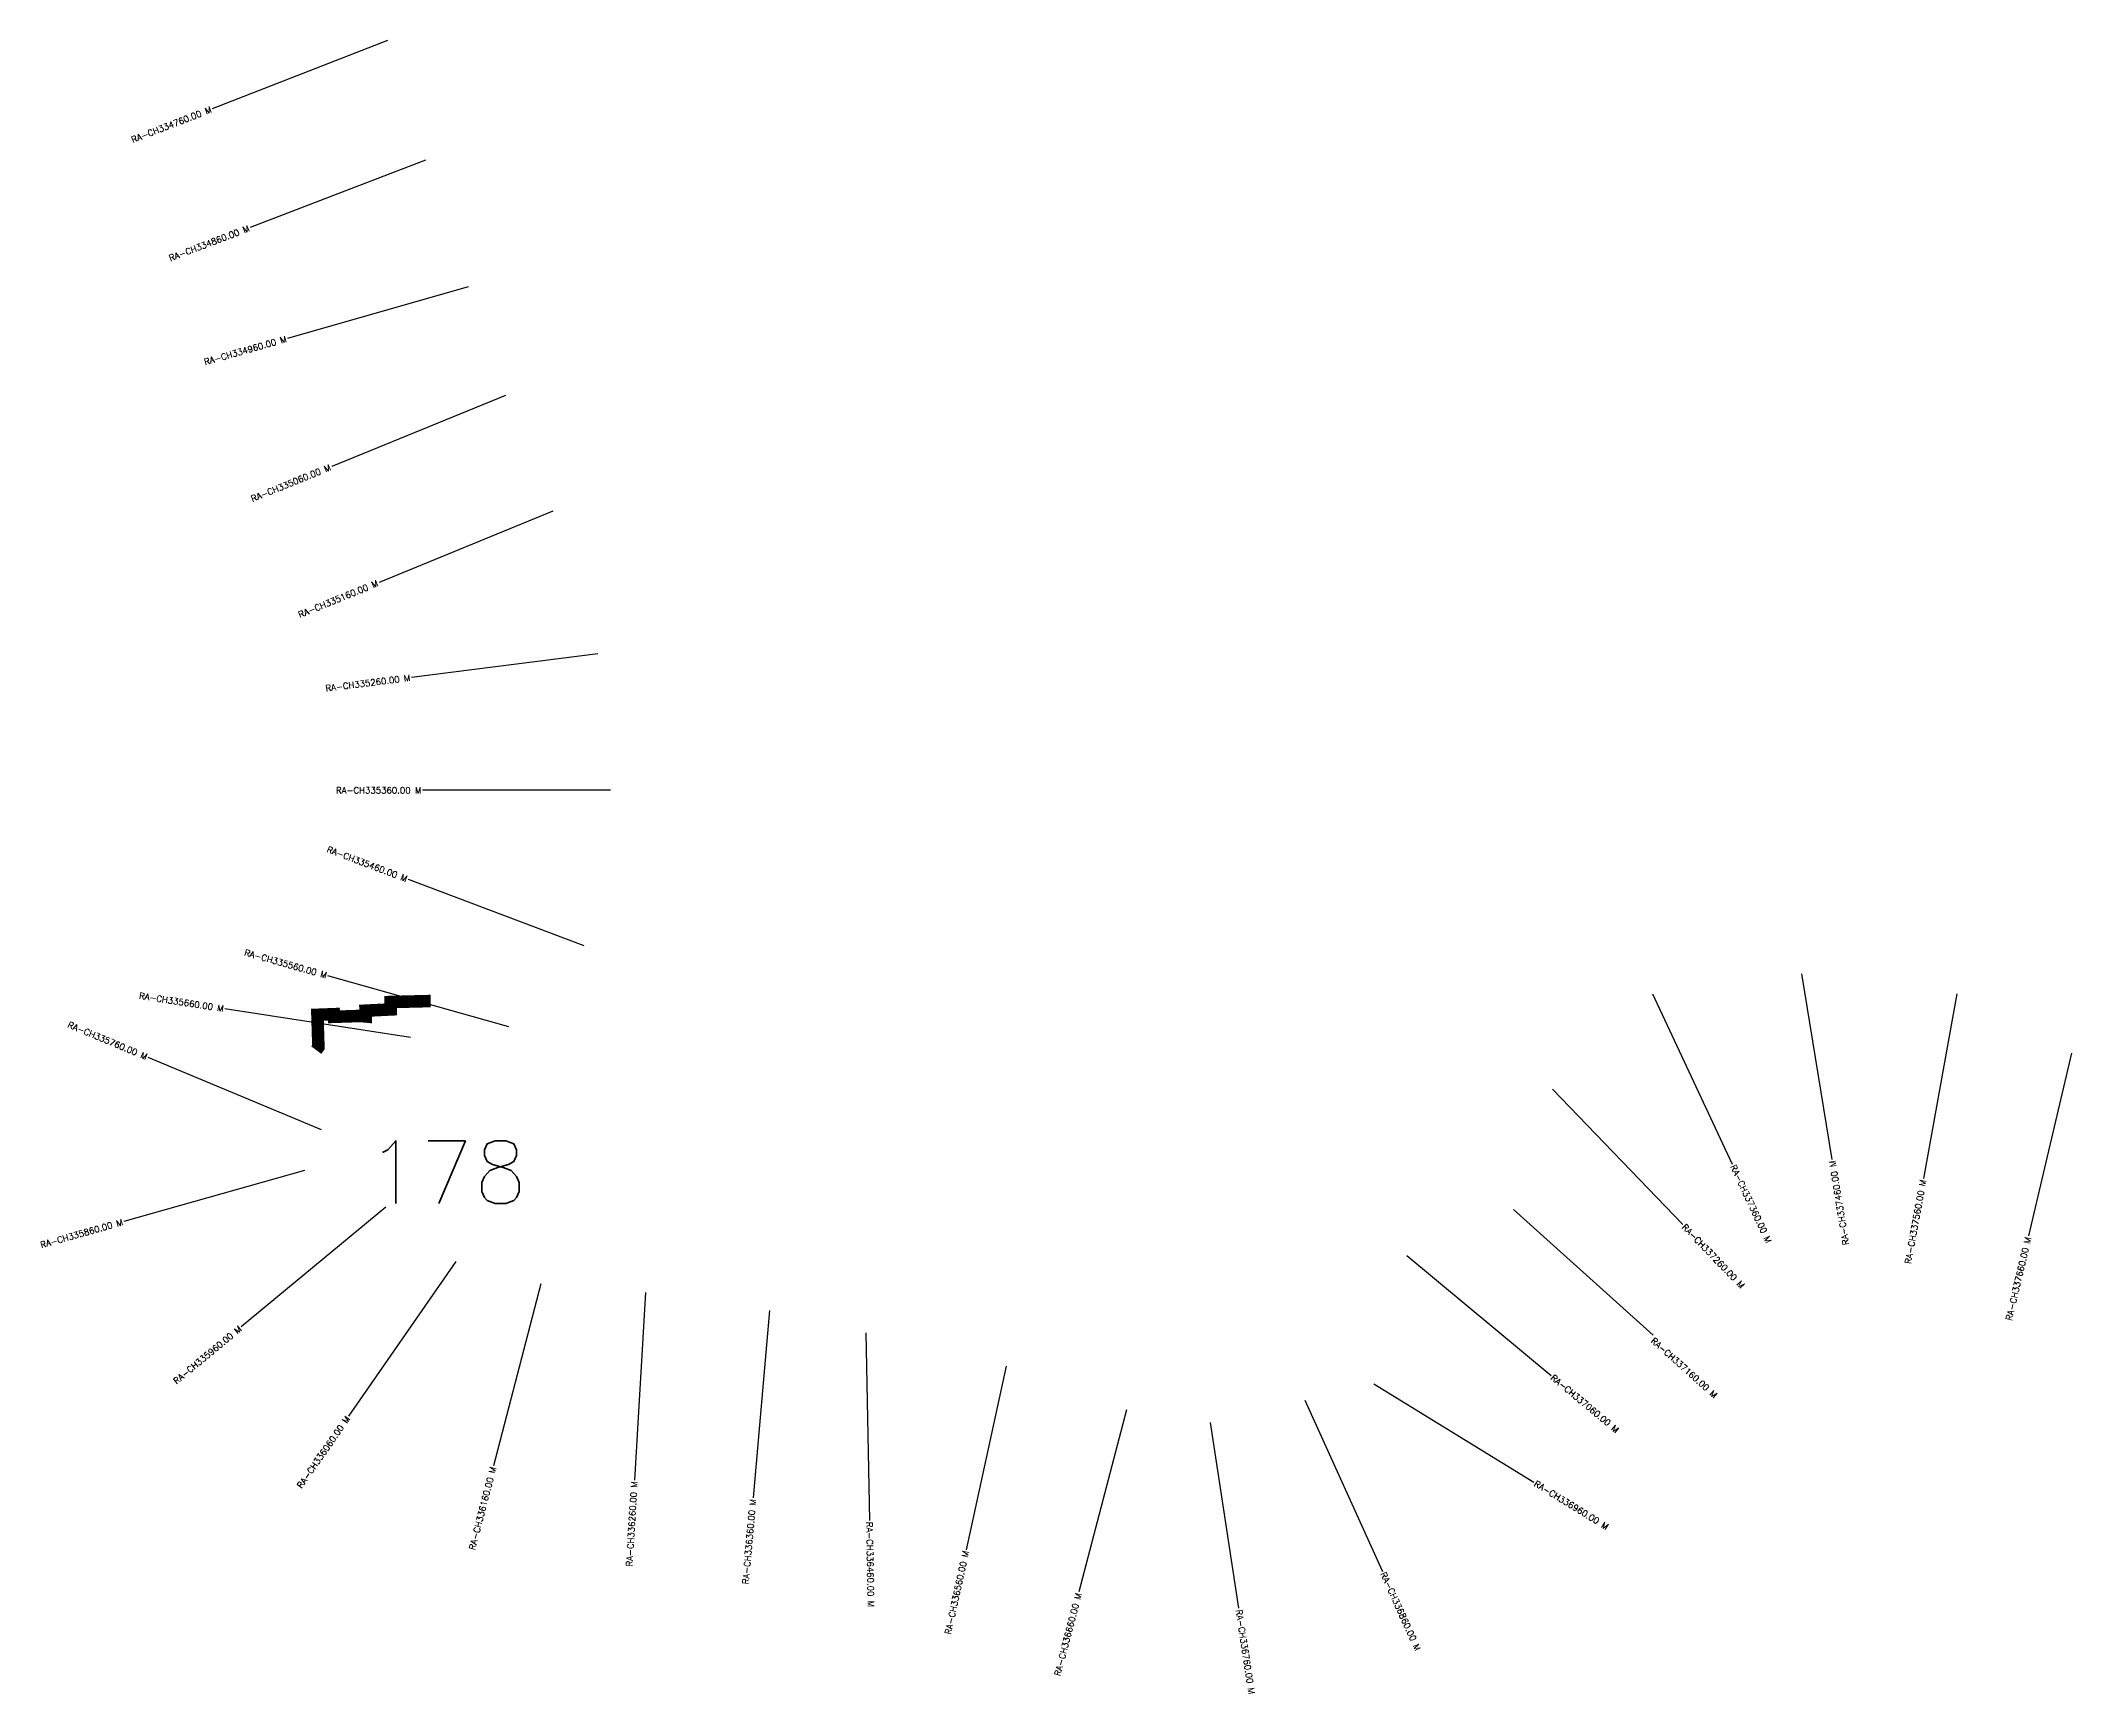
# Model space of a CAD drawing. Header units: metres. Extents: x 289004 to 294705, y 1989666 to 1993050.
# Drawn here: x 290038 to 291659, y 1989965 to 1991284 of the extents above; entities that cross this region are included whole.
import ezdxf
from ezdxf.enums import TextEntityAlignment as Align

# ---------------------------------------------------------------- set-up
doc = ezdxf.new("R2010")
doc.units = ezdxf.units.M
doc.header["$MEASUREMENT"] = 0
for name, color, linetype in [('ARTIFICIALLY PROTECTED', 4, 'Continuous'), ('CS', 134, 'Continuous'), ('CSMark', 6, 'Continuous')]:
    doc.layers.add(name, color=color, linetype=linetype)
doc.styles.get("Standard").update_dxf_attribs({"font": 'simplex.shx'})

msp = doc.modelspace()

# ---------------------------------------------------------------- linework, layer by layer
at = {"layer": 'ARTIFICIALLY PROTECTED', "const_width": 10, "flags": 128}
msp.add_lwpolyline([(290349.2, 1990517.6), (290317.3, 1990516.8), (290317.3, 1990510.9), (290297.2, 1990509.9), (290297.3, 1990505.3), (290293.2, 1990505.7), (290272, 1990505), (290271.9, 1990507.1), (290258.8, 1990506.6), (290259.6, 1990480.7), (290257.9, 1990478.4)], dxfattribs=at)
at = {"layer": 'CS'}
for p, q in [((290314.7, 1991284.1), (290174.9, 1991229.8)), ((290345.2, 1991188.6), (290205.1, 1991135)), ((290379.2, 1991087.6), (290234.9, 1991046.5)), ((290409, 1991001), (290270.2, 1990944.3)), ((290446.8, 1990908.5), (290308, 1990851.7)), ((290482.7, 1990794.6), (290333.9, 1990775.8)), ((290492.8, 1990685.8), (290342.8, 1990685.8)), ((290471.7, 1990561.6), (290331.4, 1990614.6)), ((290411.6, 1990497), (290267.2, 1990537.7)), ((291443.7, 1990539.2), (291467.9, 1990391.2)), ((290333.1, 1990488.4), (290184.9, 1990511.4)), ((291324.7, 1990523.4), (291388.3, 1990387.5)), ((291567.7, 1990523.4), (291540.9, 1990375.9)), ((290262.1, 1990414.8), (290123.6, 1990472.5)), ((291659.1, 1990476.1), (291624.8, 1990330.1)), ((291244.7, 1990447.2), (291348.8, 1990339.2)), ((290248.6, 1990382.4), (290104.2, 1990341.6)), ((290313.5, 1990353.2), (290198, 1990257.6)), ((291213.8, 1990351.1), (291325.3, 1990250.8)), ((290369.3, 1990309.6), (290283.6, 1990186.4)), ((291128.4, 1990314.6), (291243.7, 1990218.7)), ((290437.1, 1990291.8), (290399.5, 1990146.6)), ((290520.8, 1990285), (290511.9, 1990135.3)), ((290619.8, 1990270.5), (290606.6, 1990121)), ((290696.7, 1990252.9), (290699.5, 1990103)), ((290808.6, 1990226.3), (290776.7, 1990079.7)), ((291102.2, 1990212.2), (291230, 1990133.6)), ((290904.7, 1990191.2), (290866.8, 1990046)), ((291047.2, 1990199), (291109.1, 1990062.4)), ((290971.5, 1990181.2), (290994.2, 1990032.9))]:
    msp.add_line(p, q, dxfattribs=at)

# ---------------------------------------------------------------- texts
at = {"insert": (290297.8, 1990406.1), "char_height": 50, "attachment_point": 1}
msp.add_mtext_dynamic_manual_height_columns('178', width=84.374, gutter_width=1, heights=[74.2], dxfattribs=at)
at = {"layer": 'CSMark'}
for s, rotation, p in [('RA-CH334760.00 M', 21.2353, (290174, 1991229.4)), ('RA-CH334860.00 M', 20.9354, (290204.2, 1991134.6)), ('RA-CH334960.00 M', 15.9094, (290234, 1991046.2)), ('RA-CH335060.00 M', 22.219, (290269.2, 1990943.9)), ('RA-CH335160.00 M', 22.219, (290307, 1990851.4)), ('RA-CH335260.00 M', 7.2175, (290332.9, 1990775.7)), ('RA-CH335360.00 M', 0.0059, (290341.8, 1990685.8)), ('RA-CH335460.00 M', 339.3046, (290330.4, 1990614.9)), ('RA-CH335560.00 M', 344.2339, (290266.3, 1990538)), ('RA-CH335660.00 M', 351.1901, (290183.9, 1990511.5)), ('RA-CH335760.00 M', 337.3767, (290122.7, 1990472.9)), ('RA-CH337460.00 M', 99.3109, (291468.1, 1990390.2)), ('RA-CH337560.00 M', 79.6909, (291540.7, 1990374.9)), ('RA-CH335860.00 M', 15.7682, (290103.3, 1990341.3)), ('RA-CH337660.00 M', 76.8046, (291624.6, 1990329.1)), ('RA-CH335960.00 M', 39.6309, (290197.2, 1990256.9)), ('RA-CH336060.00 M', 55.1907, (290283.1, 1990185.6)), ('RA-CH336160.00 M', 75.4801, (290399.2, 1990145.7)), ('RA-CH336260.00 M', 86.5854, (290511.8, 1990134.3)), ('RA-CH336360.00 M', 84.9456, (290606.5, 1990120)), ('RA-CH336560.00 M', 77.7405, (290776.5, 1990078.7)), ('RA-CH336660.00 M', 75.3768, (290866.6, 1990045))]:
    msp.add_text(s, height=5, rotation=rotation, dxfattribs=at).set_placement(p, align=Align.MIDDLE_RIGHT)
for s, rotation, p in [('RA-CH337360.00 M', 295.1142, (291388.8, 1990386.6)), ('RA-CH337260.00 M', 313.9405, (291349.5, 1990338.5)), ('RA-CH337160.00 M', 318.144, (291324.5, 1990247.6)), ('RA-CH337060.00 M', 320.2563, (291244.5, 1990218)), ('RA-CH336960.00 M', 328.4252, (291230.8, 1990133.1)), ('RA-CH336460.00 M', 271.0803, (290699.5, 1990102)), ('RA-CH336860.00 M', 294.3918, (291109.5, 1990061.5)), ('RA-CH336760.00 M', 278.7077, (290994.4, 1990031.9))]:
    msp.add_text(s, height=5, rotation=rotation, dxfattribs=at).set_placement(p, align=Align.MIDDLE_LEFT)

doc.saveas('drawing.dxf')
